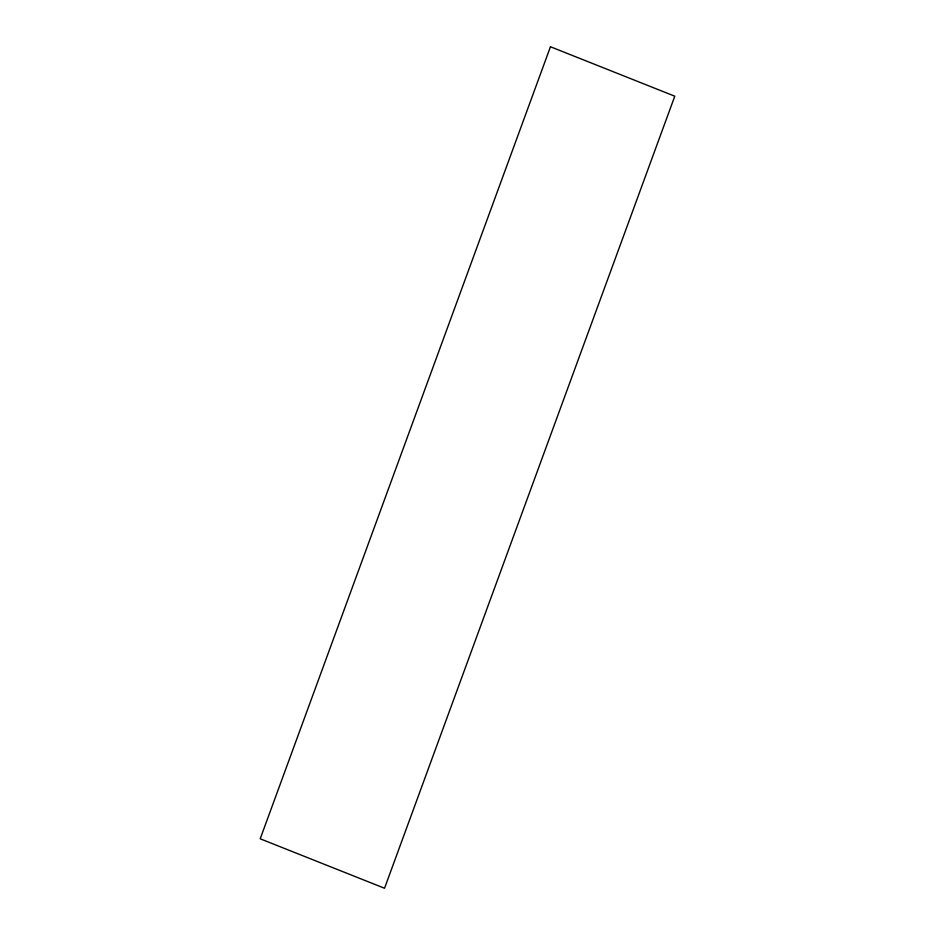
<?xml version="1.0" encoding="UTF-8"?>
<svg xmlns="http://www.w3.org/2000/svg" width="935" height="935" viewBox="0 0 935 935"><rect width="100%" height="100%" fill="white"/><g stroke="black" fill="none" stroke-linecap="round" stroke-linejoin="round"><path stroke-width="1.4" d="M550.458 46.75L260.21 838.8L384.542 888.25L674.789 96.2L550.458 46.75"/></g></svg>
